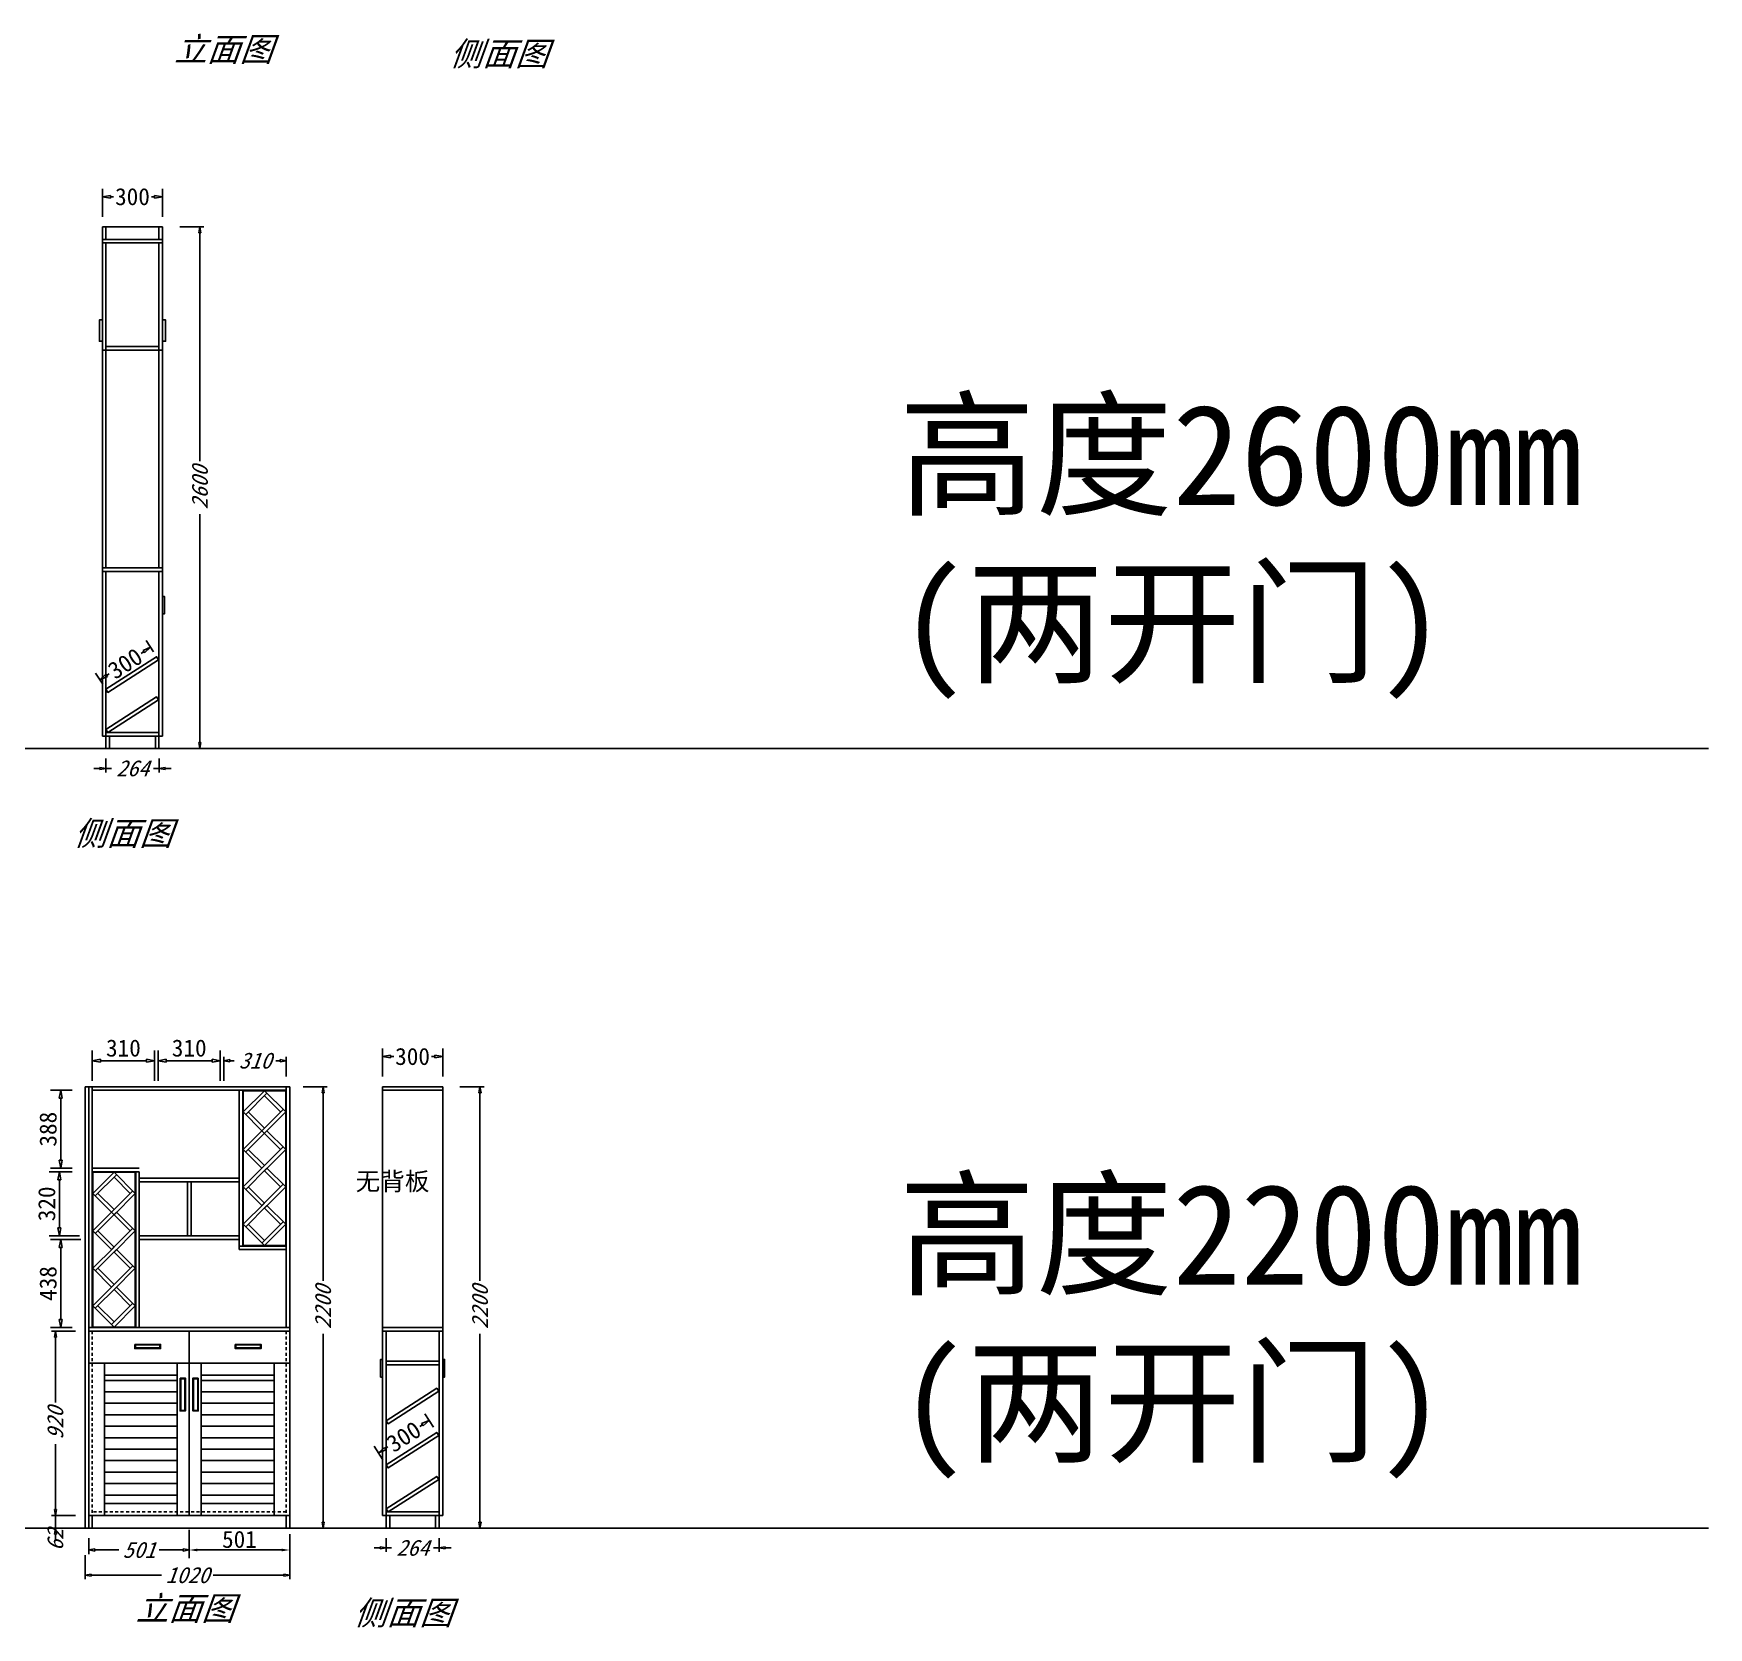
# Model space of a CAD drawing. Header units: millimetres. Extents: x 366509 to 398313, y -1245498 to -1202747.
# Drawn here: x 389962 to 398313, y -1233268 to -1225322 of the extents above; entities that cross this region are included whole.
import ezdxf

# ---------------------------------------------------------------- set-up
doc = ezdxf.new("R2010")
doc.units = ezdxf.units.MM
doc.header["$LTSCALE"] = 20
doc.linetypes.add('JIS_02_0.7', pattern=[1.35, 0.75, -0.6])
doc.layers.get('Defpoints').update_dxf_attribs({"color": 250})
doc.styles.get("Standard").update_dxf_attribs({"font": 'SimSun.ttf', "height": 85})
doc.styles.add('text', font='SimSun.ttf', dxfattribs={"height": 85})
doc.styles.add('汉字', font='SimSun.ttf', dxfattribs={"oblique": 20, "height": 80})
doc.dimstyles.new('200', dxfattribs={"dimtxt": 90, "dimasz": 40, "dimexe": 50, "dimexo": 100, "dimgap": 20, "dimtad": 1, "dimdec": 0, "dimtxsty": 'Standard', "dimblk": 'CLOSEDBLANK', "dimcen": 100, "dimdle": 50, "dimclrd": 256, "dimclre": 256, "dimclrt": 256, "dimadec": 0, "dimazin": 0, "dimtfac": 1, "dimtdec": 0, "dimtmove": 2, "dimatfit": 3, "dimldrblk": 'CLOSEDBLANK', "dimfxl": 100, "dimfxlon": 1, "dimlwd": 25, "dimlwe": 25, "dimarcsym": 0})
doc.dimstyles.new('ISO-25', dxfattribs={"dimtxt": 2.5, "dimasz": 2.5, "dimexe": 1.25, "dimexo": 0.625, "dimtad": 1, "dimtxsty": 'Standard', "dimcen": 2.5, "dimadec": 0, "dimazin": 0, "dimtfac": 1, "dimtmove": 0, "dimatfit": 3, "dimfxl": 1, "dimarcsym": 0})
doc.dimstyles.get("Standard").update_dxf_attribs({"dimtxt": 0.18, "dimasz": 0.18, "dimexe": 0.18, "dimexo": 0.0625, "dimgap": 0.09, "dimtad": 0, "dimtih": 1, "dimtoh": 1, "dimdec": 4, "dimzin": 0, "dimdsep": 46, "dimtxsty": 'Standard', "dimcen": 0.09, "dimadec": 0, "dimazin": 0, "dimtfac": 1, "dimtdec": 4, "dimtofl": 0, "dimtmove": 0, "dimatfit": 3, "dimfxl": 1, "dimtolj": 1, "dimtzin": 0, "dimarcsym": 0})
doc.dimstyles.new('周文晶', dxfattribs={"dimtxt": 70, "dimasz": 40, "dimexe": 40, "dimexo": 30, "dimgap": 10, "dimtad": 0, "dimdec": 0, "dimtxsty": 'Standard', "dimblk": 'CLOSEDBLANK', "dimcen": 200, "dimclrd": 256, "dimclre": 256, "dimadec": 0, "dimazin": 0, "dimtfac": 1, "dimtdec": 0, "dimtmove": 0, "dimatfit": 3, "dimldrblk": 'CLOSEDBLANK', "dimfxl": 100, "dimfxlon": 1, "dimarcsym": 0})

# ---------------------------------------------------------------- blocks, each defined once
blk = doc.blocks.new('_ClosedBlank')
at = {"color": 0, "linetype": 'ByBlock', "lineweight": -2}
for p, q in [((-1, 0.17), (0, 0)), ((-1, 0.17), (-1, -0.17)), ((0, 0), (-1, -0.17))]:
    blk.add_line(p, q, dxfattribs=at)
blk = doc.blocks.new('*D1194')
at = {"lineweight": 25, "transparency": 16777216}
for p, q in [((390323.4, -1228936.6), (390323.4, -1229005.6)), ((390587.8, -1228936.6), (390587.8, -1229005.6)), ((390293.4, -1228985.6), (390263.4, -1228985.6)), ((390323.4, -1228985.6), (390351, -1228985.6)), ((390587.8, -1228985.6), (390560.2, -1228985.6)), ((390617.8, -1228985.6), (390647.8, -1228985.6))]:
    blk.add_line(p, q, dxfattribs=at)
at = {"layer": 'Defpoints', "color": 0, "transparency": 16777216}
for p in [(390323.4, -1228886.6), (390587.8, -1228886.6), (390587.8, -1228985.6)]:
    blk.add_point(p, dxfattribs=at)
at = {"lineweight": 25, "transparency": 16777216, "xscale": 30, "yscale": 30, "zscale": 30}
blk.add_blockref('_ClosedBlank', (390323.4, -1228985.6), dxfattribs=at)
at = {"lineweight": 25, "transparency": 16777216, "xscale": 30, "yscale": 30, "zscale": 30, "rotation": 180}
blk.add_blockref('_ClosedBlank', (390587.8, -1228985.6), dxfattribs=at)
at = {"lineweight": -3, "transparency": 16777216, "insert": (390455.6, -1228985.6), "char_height": 80, "attachment_point": 5, "style": '汉字'}
blk.add_mtext('264', dxfattribs=at)
blk = doc.blocks.new('*D1195')
at = {"lineweight": 25, "transparency": 16777216}
for p, q in [((390691.7, -1226286.6), (390811.7, -1226286.6)), ((390791.7, -1226316.6), (390791.7, -1227454.4)), ((390791.7, -1228856.6), (390791.7, -1227718.7)), ((390691.7, -1228886.6), (390811.7, -1228886.6))]:
    blk.add_line(p, q, dxfattribs=at)
at = {"layer": 'Defpoints', "color": 0, "transparency": 16777216}
for p in [(390605.8, -1226286.6), (390605.8, -1228886.6), (390791.7, -1228886.6)]:
    blk.add_point(p, dxfattribs=at)
at = {"lineweight": 25, "transparency": 16777216, "xscale": 30, "yscale": 30, "zscale": 30}
for p, rotation in [((390791.7, -1226286.6), 90), ((390791.7, -1228886.6), 270)]:
    blk.add_blockref('_ClosedBlank', p, dxfattribs=dict(at, rotation=rotation))
at = {"lineweight": -3, "transparency": 16777216, "insert": (390791.7, -1227586.6), "char_height": 80, "attachment_point": 5, "rotation": 90, "style": '汉字'}
blk.add_mtext('2600', dxfattribs=at)
blk = doc.blocks.new('*D1167')
at = {"lineweight": -2, "transparency": 16777216}
for p, q in [((390305.4, -1226236.2), (390305.4, -1226096.2)), ((390345.4, -1226136.2), (390361.5, -1226136.2)), ((390565.8, -1226136.2), (390549.7, -1226136.2)), ((390605.8, -1226236.2), (390605.8, -1226096.2))]:
    blk.add_line(p, q, dxfattribs=at)
at = {"layer": 'Defpoints', "color": 0, "transparency": 16777216}
for p in [(390605.8, -1226136.2), (390305.4, -1226286.6), (390605.8, -1226286.6)]:
    blk.add_point(p, dxfattribs=at)
at = {"lineweight": -2, "transparency": 16777216, "xscale": 40, "yscale": 40, "zscale": 40, "rotation": 180}
blk.add_blockref('_ClosedBlank', (390305.4, -1226136.2), dxfattribs=at)
at = {"lineweight": -2, "transparency": 16777216, "xscale": 40, "yscale": 40, "zscale": 40}
blk.add_blockref('_ClosedBlank', (390605.8, -1226136.2), dxfattribs=at)
at = {"color": 0, "transparency": 16777216, "insert": (390455.6, -1226136.2), "char_height": 85, "attachment_point": 5}
blk.add_mtext('300', dxfattribs=at)
blk = doc.blocks.new('*D1169')
at = {"lineweight": -2, "transparency": 16777216}
for p, q in [((390559.8, -1228404.3), (390524, -1228348.4)), ((390511.9, -1228403.6), (390498.4, -1228412.2)), ((390307.2, -1228566.1), (390271.4, -1228510.2)), ((390326.6, -1228522.3), (390340.1, -1228513.7))]:
    blk.add_line(p, q, dxfattribs=at)
at = {"layer": 'Defpoints', "color": 0, "transparency": 16777216}
for p in [(390545.5, -1228382), (390576, -1228429.5), (390323.4, -1228591.4)]:
    blk.add_point(p, dxfattribs=at)
at = {"lineweight": -2, "transparency": 16777216, "xscale": 40, "yscale": 40, "zscale": 40}
for p, rotation in [((390545.5, -1228382), 32.65196531528703), ((390293, -1228543.9), 212.651965315287)]:
    blk.add_blockref('_ClosedBlank', p, dxfattribs=dict(at, rotation=rotation))
at = {"color": 0, "transparency": 16777216, "insert": (390419.3, -1228463), "char_height": 85, "attachment_point": 5, "rotation": 32.65197}
blk.add_mtext('300', dxfattribs=at)
blk = doc.blocks.new('*D1381')
at = {"lineweight": 25, "transparency": 16777216}
for p, q in [((391719.8, -1232822.3), (391719.8, -1232891.3)), ((391984.2, -1232822.3), (391984.2, -1232891.3)), ((391689.8, -1232871.3), (391659.8, -1232871.3)), ((391719.8, -1232871.3), (391747.4, -1232871.3)), ((391984.2, -1232871.3), (391956.6, -1232871.3)), ((392014.2, -1232871.3), (392044.2, -1232871.3))]:
    blk.add_line(p, q, dxfattribs=at)
at = {"layer": 'Defpoints', "color": 0, "transparency": 16777216}
for p in [(391719.8, -1232772.3), (391984.2, -1232772.3), (391984.2, -1232871.3)]:
    blk.add_point(p, dxfattribs=at)
at = {"lineweight": 25, "transparency": 16777216, "xscale": 30, "yscale": 30, "zscale": 30}
blk.add_blockref('_ClosedBlank', (391719.8, -1232871.3), dxfattribs=at)
at = {"lineweight": 25, "transparency": 16777216, "xscale": 30, "yscale": 30, "zscale": 30, "rotation": 180}
blk.add_blockref('_ClosedBlank', (391984.2, -1232871.3), dxfattribs=at)
at = {"lineweight": -3, "transparency": 16777216, "insert": (391852, -1232871.3), "char_height": 80, "attachment_point": 5, "style": '汉字'}
blk.add_mtext('264', dxfattribs=at)
blk = doc.blocks.new('*D1382')
at = {"lineweight": 25, "transparency": 16777216}
for p, q in [((392088.1, -1230572.3), (392208.1, -1230572.3)), ((392188.1, -1230602.3), (392188.1, -1231540.1)), ((392188.1, -1232742.3), (392188.1, -1231804.4)), ((392088.1, -1232772.3), (392208.1, -1232772.3))]:
    blk.add_line(p, q, dxfattribs=at)
at = {"layer": 'Defpoints', "color": 0, "transparency": 16777216}
for p in [(392002.2, -1230572.3), (392002.2, -1232772.3), (392188.1, -1232772.3)]:
    blk.add_point(p, dxfattribs=at)
at = {"lineweight": 25, "transparency": 16777216, "xscale": 30, "yscale": 30, "zscale": 30}
for p, rotation in [((392188.1, -1230572.3), 90), ((392188.1, -1232772.3), 270)]:
    blk.add_blockref('_ClosedBlank', p, dxfattribs=dict(at, rotation=rotation))
at = {"lineweight": -3, "transparency": 16777216, "insert": (392188.1, -1231672.3), "char_height": 80, "attachment_point": 5, "rotation": 90, "style": '汉字'}
blk.add_mtext('2200', dxfattribs=at)
blk = doc.blocks.new('*D1365')
at = {"lineweight": -2, "transparency": 16777216}
for p, q in [((391956.2, -1232270), (391912.9, -1232202.5)), ((391900.8, -1232257.7), (391887.4, -1232266.3)), ((391703.6, -1232431.9), (391660.3, -1232364.3)), ((391715.6, -1232376.4), (391729, -1232367.8))]:
    blk.add_line(p, q, dxfattribs=at)
at = {"layer": 'Defpoints', "color": 0, "transparency": 16777216}
for p in [(391934.5, -1232236.1), (391972.4, -1232295.3), (391719.8, -1232457.1)]:
    blk.add_point(p, dxfattribs=at)
at = {"lineweight": -2, "transparency": 16777216, "xscale": 40, "yscale": 40, "zscale": 40}
for p, rotation in [((391934.5, -1232236.1), 32.65196531533646), ((391681.9, -1232398), 212.6519653153365)]:
    blk.add_blockref('_ClosedBlank', p, dxfattribs=dict(at, rotation=rotation))
at = {"color": 0, "transparency": 16777216, "insert": (391808.2, -1232317.1), "char_height": 85, "attachment_point": 5, "rotation": 32.65197}
blk.add_mtext('300', dxfattribs=at)
blk = doc.blocks.new('*D1366')
at = {"lineweight": -2, "transparency": 16777216}
for p, q in [((391701.8, -1230522.1), (391701.8, -1230382.1)), ((392002.2, -1230522.1), (392002.2, -1230382.1)), ((391741.8, -1230422.1), (391757.9, -1230422.1)), ((391962.2, -1230422.1), (391946.1, -1230422.1))]:
    blk.add_line(p, q, dxfattribs=at)
at = {"layer": 'Defpoints', "color": 0, "transparency": 16777216}
for p in [(392002.2, -1230422.1), (391701.8, -1230572.5), (392002.2, -1230572.5)]:
    blk.add_point(p, dxfattribs=at)
at = {"lineweight": -2, "transparency": 16777216, "xscale": 40, "yscale": 40, "zscale": 40, "rotation": 180}
blk.add_blockref('_ClosedBlank', (391701.8, -1230422.1), dxfattribs=at)
at = {"lineweight": -2, "transparency": 16777216, "xscale": 40, "yscale": 40, "zscale": 40}
blk.add_blockref('_ClosedBlank', (392002.2, -1230422.1), dxfattribs=at)
at = {"color": 0, "transparency": 16777216, "insert": (391852, -1230422.1), "char_height": 85, "attachment_point": 5}
blk.add_mtext('300', dxfattribs=at)
blk = doc.blocks.new('*D1368')
at = {"lineweight": 25, "transparency": 16777216}
for p, q in [((390071.1, -1232680.3), (390071.1, -1232650.3)), ((390171.1, -1232710.3), (390051.1, -1232710.3)), ((390071.1, -1232772.3), (390071.1, -1232710.3)), ((390171.1, -1232772.3), (390051.1, -1232772.3)), ((390071.1, -1232802.3), (390071.1, -1232832.3))]:
    blk.add_line(p, q, dxfattribs=at)
at = {"layer": 'Defpoints', "color": 0, "transparency": 16777216}
for p in [(390071.1, -1232710.3), (390255.4, -1232710.3), (390237.4, -1232772.3)]:
    blk.add_point(p, dxfattribs=at)
at = {"lineweight": 25, "transparency": 16777216, "xscale": 30, "yscale": 30, "zscale": 30}
for p, rotation in [((390071.1, -1232710.3), 270), ((390071.1, -1232772.3), 90)]:
    blk.add_blockref('_ClosedBlank', p, dxfattribs=dict(at, rotation=rotation))
at = {"lineweight": -3, "transparency": 16777216, "insert": (390071.1, -1232832.3), "char_height": 80, "attachment_point": 5, "rotation": 90, "style": '汉字'}
blk.add_mtext('62', dxfattribs=at)
blk = doc.blocks.new('*D1369')
at = {"lineweight": 25, "transparency": 16777216}
for p, q in [((390171.1, -1231790.3), (390051.1, -1231790.3)), ((390071.1, -1231820.3), (390071.1, -1232146.1)), ((390071.1, -1232680.3), (390071.1, -1232354.4)), ((390171.1, -1232710.3), (390051.1, -1232710.3))]:
    blk.add_line(p, q, dxfattribs=at)
at = {"layer": 'Defpoints', "color": 0, "transparency": 16777216}
for p in [(390071.1, -1231790.3), (390255.4, -1231790.3), (390255.4, -1232710.3)]:
    blk.add_point(p, dxfattribs=at)
at = {"lineweight": 25, "transparency": 16777216, "xscale": 30, "yscale": 30, "zscale": 30}
for p, rotation in [((390071.1, -1231790.3), 90), ((390071.1, -1232710.3), 270)]:
    blk.add_blockref('_ClosedBlank', p, dxfattribs=dict(at, rotation=rotation))
at = {"lineweight": -3, "transparency": 16777216, "insert": (390071.1, -1232250.3), "char_height": 80, "attachment_point": 5, "rotation": 90, "style": '汉字'}
blk.add_mtext('920', dxfattribs=at)
blk = doc.blocks.new('*D1370')
at = {"lineweight": 25, "transparency": 16777216}
for p, q in [((390911.4, -1230542.7), (390911.4, -1230422.7)), ((390941.4, -1230442.7), (390963.2, -1230442.7)), ((391191.4, -1230442.7), (391169.7, -1230442.7)), ((391221.4, -1230521.4), (391221.4, -1230422.7))]:
    blk.add_line(p, q, dxfattribs=at)
at = {"layer": 'Defpoints', "color": 0, "transparency": 16777216}
for p in [(391221.4, -1230442.7), (391221.4, -1230571.4), (390911.4, -1230972.3)]:
    blk.add_point(p, dxfattribs=at)
at = {"lineweight": 25, "transparency": 16777216, "xscale": 30, "yscale": 30, "zscale": 30, "rotation": 180}
blk.add_blockref('_ClosedBlank', (390911.4, -1230442.7), dxfattribs=at)
at = {"lineweight": 25, "transparency": 16777216, "xscale": 30, "yscale": 30, "zscale": 30}
blk.add_blockref('_ClosedBlank', (391221.4, -1230442.7), dxfattribs=at)
at = {"lineweight": -3, "transparency": 16777216, "insert": (391066.4, -1230442.7), "char_height": 80, "attachment_point": 5, "style": '汉字'}
blk.add_mtext('310', dxfattribs=at)
blk = doc.blocks.new('*D1371')
at = {"lineweight": 25, "transparency": 16777216}
for p, q in [((390219.4, -1232907.4), (390219.4, -1233027.4)), ((391239.4, -1232907.4), (391239.4, -1233027.4)), ((390249.4, -1233007.4), (390600.8, -1233007.4)), ((391209.4, -1233007.4), (390858, -1233007.4))]:
    blk.add_line(p, q, dxfattribs=at)
at = {"layer": 'Defpoints', "color": 0, "transparency": 16777216}
for p in [(390219.4, -1232772.3), (391239.4, -1232772.3), (391239.4, -1233007.4)]:
    blk.add_point(p, dxfattribs=at)
at = {"lineweight": 25, "transparency": 16777216, "xscale": 30, "yscale": 30, "zscale": 30, "rotation": 180}
blk.add_blockref('_ClosedBlank', (390219.4, -1233007.4), dxfattribs=at)
at = {"lineweight": 25, "transparency": 16777216, "xscale": 30, "yscale": 30, "zscale": 30}
blk.add_blockref('_ClosedBlank', (391239.4, -1233007.4), dxfattribs=at)
at = {"lineweight": -3, "transparency": 16777216, "insert": (390729.4, -1233007.4), "char_height": 80, "attachment_point": 5, "style": '汉字'}
blk.add_mtext('1020', dxfattribs=at)
blk = doc.blocks.new('*D1372')
at = {"lineweight": 25, "transparency": 16777216}
for p, q in [((391305.8, -1230572.3), (391425.8, -1230572.3)), ((391405.8, -1230602.3), (391405.8, -1231540.1)), ((391405.8, -1232742.3), (391405.8, -1231804.4)), ((391305.8, -1232772.3), (391425.8, -1232772.3))]:
    blk.add_line(p, q, dxfattribs=at)
at = {"layer": 'Defpoints', "color": 0, "transparency": 16777216}
for p in [(391239.4, -1230572.3), (391221.4, -1232772.3), (391405.8, -1232772.3)]:
    blk.add_point(p, dxfattribs=at)
at = {"lineweight": 25, "transparency": 16777216, "xscale": 30, "yscale": 30, "zscale": 30}
for p, rotation in [((391405.8, -1230572.3), 90), ((391405.8, -1232772.3), 270)]:
    blk.add_blockref('_ClosedBlank', p, dxfattribs=dict(at, rotation=rotation))
at = {"lineweight": -3, "transparency": 16777216, "insert": (391405.8, -1231672.3), "char_height": 80, "attachment_point": 5, "rotation": 90, "style": '汉字'}
blk.add_mtext('2200', dxfattribs=at)
blk = doc.blocks.new('*D1373')
at = {"lineweight": 25, "transparency": 16777216}
for p, q in [((390237.4, -1232822.3), (390237.4, -1232901.8)), ((390738.4, -1232781.8), (390738.4, -1232901.8)), ((390267.4, -1232881.8), (390387.5, -1232881.8)), ((390708.4, -1232881.8), (390588.3, -1232881.8))]:
    blk.add_line(p, q, dxfattribs=at)
at = {"layer": 'Defpoints', "color": 0, "transparency": 16777216}
for p in [(390738.4, -1232710.3), (390237.4, -1232772.3), (390237.4, -1232881.8)]:
    blk.add_point(p, dxfattribs=at)
at = {"lineweight": 25, "transparency": 16777216, "xscale": 30, "yscale": 30, "zscale": 30, "rotation": 180}
blk.add_blockref('_ClosedBlank', (390237.4, -1232881.8), dxfattribs=at)
at = {"lineweight": 25, "transparency": 16777216, "xscale": 30, "yscale": 30, "zscale": 30}
blk.add_blockref('_ClosedBlank', (390738.4, -1232881.8), dxfattribs=at)
at = {"lineweight": -3, "transparency": 16777216, "insert": (390487.9, -1232881.8), "char_height": 80, "attachment_point": 5, "style": '汉字'}
blk.add_mtext('501', dxfattribs=at)
blk = doc.blocks.new('*D1374')
at = {"lineweight": 25, "transparency": 16777216}
for p, q in [((390583.4, -1230542.7), (390583.4, -1230392.7)), ((390893.4, -1230542.7), (390893.4, -1230392.7)), ((390853.4, -1230442.7), (390623.4, -1230442.7))]:
    blk.add_line(p, q, dxfattribs=at)
at = {"layer": 'Defpoints', "color": 0, "transparency": 16777216}
for p in [(390583.4, -1230442.7), (390893.4, -1230972.3), (390583.4, -1230990.3)]:
    blk.add_point(p, dxfattribs=at)
at = {"lineweight": 25, "transparency": 16777216, "xscale": 40, "yscale": 40, "zscale": 40, "rotation": 180}
blk.add_blockref('_ClosedBlank', (390583.4, -1230442.7), dxfattribs=at)
at = {"lineweight": 25, "transparency": 16777216, "xscale": 40, "yscale": 40, "zscale": 40}
blk.add_blockref('_ClosedBlank', (390893.4, -1230442.7), dxfattribs=at)
at = {"lineweight": -3, "transparency": 16777216, "insert": (390738.4, -1230380.2), "char_height": 85, "attachment_point": 5}
blk.add_mtext('310', dxfattribs=at)
blk = doc.blocks.new('*D1375')
at = {"lineweight": 25, "transparency": 16777216}
for p, q in [((390255.4, -1230542.7), (390255.4, -1230392.7)), ((390565.4, -1230542.7), (390565.4, -1230392.7)), ((390525.4, -1230442.7), (390295.4, -1230442.7))]:
    blk.add_line(p, q, dxfattribs=at)
at = {"layer": 'Defpoints', "color": 0, "transparency": 16777216}
for p in [(390255.4, -1230442.7), (390565.4, -1230972.3), (390255.4, -1231652.2)]:
    blk.add_point(p, dxfattribs=at)
at = {"lineweight": 25, "transparency": 16777216, "xscale": 40, "yscale": 40, "zscale": 40, "rotation": 180}
blk.add_blockref('_ClosedBlank', (390255.4, -1230442.7), dxfattribs=at)
at = {"lineweight": 25, "transparency": 16777216, "xscale": 40, "yscale": 40, "zscale": 40}
blk.add_blockref('_ClosedBlank', (390565.4, -1230442.7), dxfattribs=at)
at = {"lineweight": -3, "transparency": 16777216, "insert": (390410.4, -1230380.2), "char_height": 85, "attachment_point": 5}
blk.add_mtext('310', dxfattribs=at)
blk = doc.blocks.new('*D1376')
at = {"color": 0, "lineweight": -2, "transparency": 16777216}
for p, q in [((390738.4, -1232781.8), (390738.4, -1232921.8)), ((391239.4, -1232802.3), (391239.4, -1232921.8)), ((390778.4, -1232881.8), (391199.4, -1232881.8))]:
    blk.add_line(p, q, dxfattribs=at)
at = {"color": 0, "transparency": 16777216}
for points in [[(390778.4, -1232875.2), (390778.4, -1232888.5), (390738.4, -1232881.8)], [(391199.4, -1232875.2), (391199.4, -1232888.5), (391239.4, -1232881.8)]]:
    blk.add_solid(points, dxfattribs=at)
at = {"layer": 'Defpoints', "color": 0, "transparency": 16777216}
for p in [(390738.4, -1232710.3), (391239.4, -1232772.3), (391239.4, -1232881.8)]:
    blk.add_point(p, dxfattribs=at)
at = {"color": 0, "lineweight": -3, "transparency": 16777216, "insert": (390988.9, -1232829.3), "char_height": 85, "attachment_point": 5}
blk.add_mtext('501', dxfattribs=at)
blk = doc.blocks.new('*D1511')
at = {"lineweight": 25, "transparency": 16777216}
for p, q in [((390197.6, -1231334.5), (390047.6, -1231334.5)), ((390097.6, -1231732.3), (390097.6, -1231374.5)), ((390155.4, -1231772.3), (390047.6, -1231772.3))]:
    blk.add_line(p, q, dxfattribs=at)
at = {"layer": 'Defpoints', "color": 0, "transparency": 16777216}
for p in [(390097.6, -1231334.5), (390489.6, -1231334.5), (390255.4, -1231772.3)]:
    blk.add_point(p, dxfattribs=at)
at = {"lineweight": 25, "transparency": 16777216, "xscale": 40, "yscale": 40, "zscale": 40}
for p, rotation in [((390097.6, -1231334.5), 90), ((390097.6, -1231772.3), 270)]:
    blk.add_blockref('_ClosedBlank', p, dxfattribs=dict(at, rotation=rotation))
at = {"lineweight": -3, "transparency": 16777216, "insert": (390035.1, -1231553.4), "char_height": 85, "attachment_point": 5, "rotation": 90}
blk.add_mtext('438', dxfattribs=at)
blk = doc.blocks.new('*D1512')
at = {"lineweight": 25, "transparency": 16777216}
for p, q in [((390155.4, -1230996.1), (390041, -1230996.1)), ((390091, -1231276.5), (390091, -1231036.1)), ((390191, -1231316.5), (390041, -1231316.5))]:
    blk.add_line(p, q, dxfattribs=at)
at = {"layer": 'Defpoints', "color": 0, "transparency": 16777216}
for p in [(390091, -1230996.1), (390255.4, -1230996.1), (390489.6, -1231316.5)]:
    blk.add_point(p, dxfattribs=at)
at = {"lineweight": 25, "transparency": 16777216, "xscale": 40, "yscale": 40, "zscale": 40}
for p, rotation in [((390091, -1230996.1), 90), ((390091, -1231316.5), 270)]:
    blk.add_blockref('_ClosedBlank', p, dxfattribs=dict(at, rotation=rotation))
at = {"lineweight": -3, "transparency": 16777216, "insert": (390028.5, -1231156.3), "char_height": 85, "attachment_point": 5, "rotation": 90}
blk.add_mtext('320', dxfattribs=at)
blk = doc.blocks.new('*D1513')
at = {"lineweight": 25, "transparency": 16777216}
for p, q in [((390155.4, -1230590.3), (390047.6, -1230590.3)), ((390097.6, -1230938.1), (390097.6, -1230630.3)), ((390155.4, -1230978.1), (390047.6, -1230978.1))]:
    blk.add_line(p, q, dxfattribs=at)
at = {"layer": 'Defpoints', "color": 0, "transparency": 16777216}
for p in [(390097.6, -1230590.3), (390255.4, -1230590.3), (390255.4, -1230978.1)]:
    blk.add_point(p, dxfattribs=at)
at = {"lineweight": 25, "transparency": 16777216, "xscale": 40, "yscale": 40, "zscale": 40}
for p, rotation in [((390097.6, -1230590.3), 90), ((390097.6, -1230978.1), 270)]:
    blk.add_blockref('_ClosedBlank', p, dxfattribs=dict(at, rotation=rotation))
at = {"lineweight": -3, "transparency": 16777216, "insert": (390035.1, -1230784.2), "char_height": 85, "attachment_point": 5, "rotation": 90}
blk.add_mtext('388', dxfattribs=at)
blk = doc.blocks.new('sdfgergewr')
at = {"color": 0, "lineweight": 18}
for p, q in [((113815.5, -2239.8), (113921.5, -2133.7)), ((113828.2, -2252.5), (113934.3, -2146.5)), ((113921.5, -2133.7), (114027.6, -2239.8)), ((113921.5, -2159.2), (114002.1, -2239.8)), ((113908.8, -2333.1), (113815.5, -2239.8)), ((113921.5, -2320.4), (113840.9, -2239.8)), ((114014.9, -2227.1), (113908.8, -2333.1)), ((114027.6, -2239.8), (113921.5, -2345.9)), ((113815.5, -2426.5), (113921.5, -2320.4)), ((113828.2, -2439.2), (113934.3, -2333.1)), ((113908.8, -2333.1), (114002.1, -2426.5)), ((113934.3, -2333.1), (114027.6, -2426.5)), ((114014.9, -2413.7), (113908.8, -2519.8)), ((113908.8, -2519.8), (113815.5, -2426.5)), ((113921.5, -2507.1), (113840.9, -2426.5)), ((114027.6, -2426.5), (113921.5, -2532.5)), ((113815.5, -2613.1), (113921.5, -2507.1)), ((113828.2, -2625.9), (113934.3, -2519.8)), ((113921.5, -2532.5), (114002.1, -2613.1)), ((113934.3, -2519.8), (114027.6, -2613.1)), ((113908.8, -2706.5), (113815.5, -2613.1)), ((113921.5, -2693.8), (113840.9, -2613.1)), ((114014.9, -2600.4), (113908.8, -2706.5)), ((114027.6, -2613.1), (113921.5, -2719.2)), ((113815.5, -2799.8), (113921.5, -2693.8)), ((113828.2, -2812.6), (113934.3, -2706.5)), ((113921.5, -2719.2), (114002.1, -2799.8)), ((113934.3, -2706.5), (114027.6, -2799.8)), ((113921.5, -2905.9), (113815.5, -2799.8)), ((113921.5, -2880.4), (113840.9, -2799.8)), ((114014.9, -2787.1), (113908.8, -2893.2)), ((114027.6, -2799.8), (113921.5, -2905.9))]:
    blk.add_line(p, q, dxfattribs=at)
blk = doc.blocks.new('3433333')
for p, q in [((383237, -1230151.6), (383237, -1230923.8)), ((383237, -1230151.6), (383449.2, -1230151.6)), ((383449.2, -1230151.6), (383449.2, -1230923.8)), ((383237, -1230923.8), (383449.2, -1230923.8))]:
    blk.add_line(p, q)
for points in [[(383451.2, -1230925.8), (383235, -1230925.8), (383235, -1230149.6), (383451.2, -1230149.6)], [(383449.2, -1230923.8), (383237, -1230923.8), (383237, -1230151.6), (383449.2, -1230151.6)]]:
    blk.add_lwpolyline(points, close=True)
at = {"lineweight": -3}
blk.add_blockref('sdfgergewr', (269421.6, -1228017.9), dxfattribs=at)

msp = doc.modelspace()

# ---------------------------------------------------------------- hatches: boundary and pattern name
at = {"lineweight": -3}
h = msp.add_hatch(dxfattribs=at)
h.set_pattern_fill('LINE', color=250, scale=18, style=0)
h.set_pattern_definition([(0, (269318.7, -1224721.09), (0, 57.15), [])])
h.paths.add_polyline_path([(391161.422, -1232010.294), (390798.422, -1232010.294), (390798.422, -1232650.294), (391161.422, -1232650.294)])
h.paths.add_polyline_path([(390315.422, -1232010.294), (390315.422, -1232650.294), (390678.422, -1232650.294), (390678.422, -1232010.294)])

# ---------------------------------------------------------------- linework, layer by layer
for p, q in [((390305.402, -1226286.551), (390605.789, -1226286.551)), ((390305.402, -1226286.551), (390305.402, -1228824.551)), ((390323.402, -1226286.551), (390323.402, -1226348.551)), ((390323.402, -1226286.551), (390323.402, -1226348.551)), ((390587.789, -1226348.551), (390587.789, -1226286.551)), ((390587.789, -1226348.551), (390587.789, -1226286.551)), ((390605.789, -1228824.551), (390605.789, -1226286.551)), ((390305.402, -1226348.551), (390605.789, -1226348.551)), ((390305.402, -1226366.551), (390605.789, -1226366.551)), ((390323.402, -1226366.551), (390323.402, -1226900.551)), ((390587.789, -1226900.551), (390587.789, -1226366.551)), ((390323.402, -1226882.551), (390587.789, -1226882.551)), ((390305.402, -1226900.551), (390605.789, -1226900.551)), ((390305.402, -1227986.551), (390605.789, -1227986.551)), ((390305.402, -1228004.551), (390605.789, -1228004.551)), ((390323.402, -1228004.551), (390323.402, -1228886.551)), ((390587.789, -1228886.551), (390587.789, -1228004.551)), ((390323.402, -1228806.551), (390587.789, -1228806.551)), ((390305.402, -1228824.551), (390605.789, -1228824.551)), ((390323.402, -1228886.551), (390587.789, -1228886.551)), ((390341.402, -1228824.551), (390341.402, -1228886.551)), ((390569.789, -1228886.551), (390569.789, -1228824.551)), ((390219.422, -1230572.294), (390219.422, -1232772.294)), ((390219.422, -1230572.294), (391239.422, -1230572.294)), ((390237.422, -1230572.294), (390237.422, -1232772.294)), ((390255.422, -1230572.294), (390255.422, -1231772.294)), ((390255.422, -1230590.294), (391221.422, -1230590.294)), ((391221.422, -1230572.294), (391221.422, -1231772.294)), ((391239.422, -1230572.294), (391239.422, -1232772.294)), ((391701.808, -1230572.294), (392002.195, -1230572.294)), ((391701.808, -1230572.294), (391701.808, -1232710.294)), ((391701.808, -1230590.294), (392002.195, -1230590.294)), ((392002.195, -1232710.294), (392002.195, -1230572.294)), ((391239.422, -1231772.294), (390237.422, -1231772.294)), ((390237.422, -1231772.294), (391239.422, -1231772.294)), ((391239.422, -1231790.294), (390237.422, -1231790.294)), ((390738.422, -1231790.294), (390738.422, -1232710.294)), ((391701.808, -1231772.294), (392002.195, -1231772.294)), ((391701.808, -1231790.294), (392002.195, -1231790.294)), ((391719.808, -1231790.294), (391719.808, -1232772.294)), ((391984.195, -1232772.294), (391984.195, -1231790.294)), ((391239.422, -1231950.294), (390237.422, -1231950.294)), ((390315.422, -1232010.294), (390315.422, -1231950.294)), ((390678.422, -1232010.294), (390678.422, -1231950.294)), ((390798.422, -1232010.294), (390798.422, -1231950.294)), ((391161.422, -1232010.294), (391161.422, -1231950.294)), ((391719.808, -1231941.294), (391984.195, -1231941.294)), ((391719.808, -1231959.294), (391984.195, -1231959.294)), ((390315.422, -1232650.294), (390315.422, -1232710.294)), ((390678.422, -1232650.294), (390678.422, -1232710.294)), ((390798.422, -1232650.294), (390798.422, -1232710.294)), ((391161.422, -1232650.294), (391161.422, -1232710.294)), ((391239.422, -1232710.294), (390237.422, -1232710.294)), ((391221.422, -1232710.294), (391221.422, -1232772.294)), ((391701.808, -1232710.294), (392002.195, -1232710.294)), ((391719.808, -1232692.294), (391984.195, -1232692.294)), ((391737.808, -1232710.294), (391737.808, -1232772.294)), ((391966.195, -1232772.294), (391966.195, -1232710.294)), ((391239.422, -1232772.294), (390237.422, -1232772.294)), ((391719.808, -1232772.294), (391984.195, -1232772.294))]:
    msp.add_line(p, q, dxfattribs=at)
for p, q in [((390323.402, -1226900.551), (390323.402, -1227986.551)), ((390587.789, -1226900.551), (390587.789, -1227986.551)), ((366509.141, -1228886.551), (398312.891, -1228886.551)), ((390987.29, -1230590.294), (390987.29, -1231384.454)), ((391005.29, -1230590.294), (391005.29, -1231366.454)), ((390489.554, -1230978.133), (390255.422, -1230978.133)), ((390255.422, -1230996.133), (390489.554, -1230996.133)), ((390489.554, -1230996.133), (390489.554, -1231772.294)), ((390489.554, -1231028.133), (390987.29, -1231028.133)), ((390489.554, -1231046.133), (390987.29, -1231046.133)), ((390729.422, -1231046.133), (390729.422, -1231316.454)), ((390747.422, -1231046.133), (390747.422, -1231316.454)), ((390987.29, -1231316.454), (390489.554, -1231316.454)), ((390987.29, -1231384.454), (390987.29, -1231284.454)), ((390987.29, -1231334.454), (390489.554, -1231334.454)), ((391221.422, -1231366.454), (390987.29, -1231366.454)), ((391221.422, -1231384.454), (390987.29, -1231384.454)), ((390255.422, -1232710.294), (390255.422, -1232772.294)), ((366509.141, -1232772.294), (398312.891, -1232772.294)), ((390237.422, -1232772.294), (390219.422, -1232772.294))]:
    msp.add_line(p, q)
at = {"color": 250, "linetype": 'JIS_02_0.7', "lineweight": -3}
for p, q in [((390255.422, -1231790.294), (390255.422, -1232710.294)), ((391221.422, -1231790.294), (391221.422, -1232710.294)), ((391221.422, -1232692.294), (390255.422, -1232692.294))]:
    msp.add_line(p, q, dxfattribs=at)
for points in [[(390305.402, -1226750.508), (390290.664, -1226750.508), (390290.664, -1226856.328), (390305.402, -1226856.328)], [(390605.789, -1226750.508), (390620.526, -1226750.508), (390620.526, -1226856.328), (390605.789, -1226856.328)], [(390605.789, -1228128.097), (390615.118, -1228128.097), (390615.118, -1228215.675), (390605.789, -1228215.675)], [(390467, -1231856.883), (390595.383, -1231856.883), (390595.383, -1231877.688), (390467, -1231877.688)], [(390470, -1231859.883), (390592.383, -1231859.883), (390592.383, -1231874.688), (390470, -1231874.688)], [(390968, -1231856.883), (391096.383, -1231856.883), (391096.383, -1231877.688), (390968, -1231877.688)], [(390971, -1231859.883), (391093.383, -1231859.883), (391093.383, -1231874.688), (390971, -1231874.688)], [(391701.808, -1231931.925), (391692.478, -1231931.925), (391692.478, -1232019.503), (391701.808, -1232019.503)], [(392002.195, -1231931.925), (392011.524, -1231931.925), (392011.524, -1232019.503), (392002.195, -1232019.503)]]:
    msp.add_lwpolyline(points, close=True)
for points in [[(390323.402, -1228591.396), (390575.991, -1228429.536), (390585.702, -1228444.691), (390333.113, -1228606.551), (390323.402, -1228591.396)], [(390323.402, -1228791.396), (390575.991, -1228629.536), (390585.702, -1228644.691), (390333.113, -1228806.551), (390323.402, -1228791.396)], [(391719.808, -1232237.138), (391972.397, -1232075.278), (391982.108, -1232090.433), (391729.519, -1232252.294), (391719.808, -1232237.138)], [(391719.808, -1232457.138), (391972.397, -1232295.278), (391982.108, -1232310.433), (391729.519, -1232472.294), (391719.808, -1232457.138)], [(391719.808, -1232677.138), (391972.397, -1232515.278), (391982.108, -1232530.433), (391729.519, -1232692.294), (391719.808, -1232677.138)]]:
    msp.add_lwpolyline(points)
at = {"lineweight": -3}
for points in [[(390315.422, -1232010.294), (390678.422, -1232010.294), (390678.422, -1232650.294), (390315.422, -1232650.294)], [(390693.126, -1232025.114), (390719.694, -1232025.114), (390719.694, -1232188.626), (390693.126, -1232188.626)], [(390696.126, -1232028.114), (390716.694, -1232028.114), (390716.694, -1232185.626), (390696.126, -1232185.626)], [(390783.717, -1232025.114), (390757.15, -1232025.114), (390757.15, -1232188.626), (390783.717, -1232188.626)], [(390780.717, -1232028.114), (390760.15, -1232028.114), (390760.15, -1232185.626), (390780.717, -1232185.626)], [(391161.422, -1232010.294), (390798.422, -1232010.294), (390798.422, -1232650.294), (391161.422, -1232650.294)]]:
    msp.add_lwpolyline(points, close=True, dxfattribs=at)

# ---------------------------------------------------------------- block references
for p in [(7770.256, -440.666), (7020.388, -846.505)]:
    msp.add_blockref('3433333', p)

# ---------------------------------------------------------------- texts
at = {"color": 0, "char_height": 120, "width": 1293.93172, "attachment_point": 1, "style": '汉字'}
for s, insert in [('立面图', (390663.205, -1225340.907)), ('侧面图', (392036.346, -1225363.533)), ('侧面图', (390162.635, -1229249.275)), ('立面图', (390471.955, -1233112.392)), ('侧面图', (391559.042, -1233135.017))]:
    msp.add_mtext(s, dxfattribs=dict(at, insert=insert))
at = {"char_height": 500, "width": 8605.75963, "attachment_point": 1, "style": 'text'}
for s, insert in [('高度2600mm\\P(两开门)', (394276.702, -1227172.727)), ('高度2200mm\\P(两开门)', (394276.702, -1231058.469))]:
    msp.add_mtext(s, dxfattribs=dict(at, insert=insert))
at = {"lineweight": -3, "insert": (391567.874, -1230998.915), "char_height": 90, "width": 545.64139, "attachment_point": 1}
msp.add_mtext('无背板', dxfattribs=at)

# ---------------------------------------------------------------- dimensions: what is measured, and where the dimension line sits
for base, p1, p2, picture, middle in [((390605.789, -1226136.172), (390305.402, -1226286.551), (390605.789, -1226286.551), '*D1167', (390455.595, -1226136.172)), ((392002.195, -1230422.141), (391701.808, -1230572.52), (392002.195, -1230572.52), '*D1366', (391852.001, -1230422.141))]:
    dim = msp.add_linear_dim(base=base, p1=p1, p2=p2, dimstyle='周文晶')
    dim.commit()
    dim.dimension.update_dxf_attribs({"geometry": picture, "text_midpoint": middle})
at = {"lineweight": -3}
for base, p1, p2, angle, picture, middle in [((390791.686, -1228886.551), (390605.789, -1226286.551), (390605.789, -1228886.551), 90, '*D1195', (390791.686, -1227586.551)), ((391405.785, -1232772.294), (391239.422, -1230572.294), (391221.422, -1232772.294), 90, '*D1372', (391405.785, -1231672.294)), ((392188.093, -1232772.294), (392002.195, -1230572.294), (392002.195, -1232772.294), 90, '*D1382', (392188.093, -1231672.294)), ((390071.059, -1231790.294), (390255.422, -1232710.294), (390255.422, -1231790.294), 270, '*D1369', (390071.059, -1232250.294)), ((390237.422, -1232881.838), (390738.422, -1232710.294), (390237.422, -1232772.294), 180, '*D1373', (390487.922, -1232881.838))]:
    dim = msp.add_linear_dim(base=base, p1=p1, p2=p2, angle=angle, dimstyle='Standard', override={"dimtxt": 80, "dimasz": 30, "dimexe": 20, "dimexo": 50, "dimgap": 10, "dimtih": 0, "dimtoh": 0, "dimdec": 0, "dimzin": 8, "dimtxsty": '汉字', "dimblk": 'ClosedBlank', "dimcen": 2.5, "dimclrd": 256, "dimclre": 256, "dimclrt": 256, "dimtdec": 0, "dimtofl": 1, "dimtmove": 1, "dimldrblk": 'ClosedBlank', "dimfxl": 100, "dimfxlon": 1, "dimtolj": 0, "dimtzin": 8, "dimlwd": 25, "dimlwe": 25, "dimarcsym": 1}, dxfattribs=at)
    dim.commit()
    dim.dimension.update_dxf_attribs({"geometry": picture, "text_midpoint": middle})
for p1, p2, distance, picture, middle in [((390323.402, -1228591.396), (390575.991, -1228429.536), 56.422, '*D1169', (390419.255, -1228462.961)), ((391719.808, -1232457.138), (391972.397, -1232295.278), 70.247, '*D1365', (391808.201, -1232317.062))]:
    dim = msp.add_aligned_dim(p1=p1, p2=p2, distance=distance, dimstyle='周文晶')
    dim.commit()
    dim.dimension.update_dxf_attribs({"geometry": picture, "text_midpoint": middle})
for base, p1, p2, dimstyle, override, picture, middle in [((390587.789, -1228985.581), (390323.402, -1228886.551), (390587.789, -1228886.551), 'Standard', {"dimtxt": 80, "dimasz": 30, "dimexe": 20, "dimexo": 50, "dimgap": 10, "dimtih": 0, "dimtoh": 0, "dimdec": 0, "dimzin": 8, "dimtxsty": '汉字', "dimblk": 'ClosedBlank', "dimcen": 2.5, "dimclrd": 256, "dimclre": 256, "dimclrt": 256, "dimtdec": 0, "dimtofl": 1, "dimtmove": 1, "dimldrblk": 'ClosedBlank', "dimfxl": 100, "dimfxlon": 1, "dimtolj": 0, "dimtzin": 8, "dimlwd": 25, "dimlwe": 25, "dimarcsym": 1}, '*D1194', (390455.595, -1228985.581)), ((391221.422, -1230442.687), (390911.422, -1230972.294), (391221.422, -1230571.358), 'Standard', {"dimtxt": 80, "dimasz": 30, "dimexe": 20, "dimexo": 50, "dimgap": 10, "dimtih": 0, "dimtoh": 0, "dimdec": 0, "dimzin": 8, "dimtxsty": '汉字', "dimblk": 'ClosedBlank', "dimcen": 2.5, "dimclrd": 256, "dimclre": 256, "dimclrt": 256, "dimtdec": 0, "dimtofl": 1, "dimtmove": 1, "dimldrblk": 'ClosedBlank', "dimfxl": 100, "dimfxlon": 1, "dimtolj": 0, "dimtzin": 8, "dimlwd": 25, "dimlwe": 25, "dimarcsym": 1}, '*D1370', (391066.422, -1230442.687)), ((391239.422, -1232881.838), (390738.422, -1232710.294), (391239.422, -1232772.294), 'ISO-25', {"dimtxt": 70, "dimasz": 40, "dimexe": 40, "dimexo": 30, "dimgap": 10, "dimfxl": 100, "dimfxlon": 1}, '*D1376', (390988.922, -1232829.338)), ((391239.422, -1233007.396), (390219.422, -1232772.294), (391239.422, -1232772.294), 'Standard', {"dimtxt": 80, "dimasz": 30, "dimexe": 20, "dimexo": 50, "dimgap": 10, "dimtih": 0, "dimtoh": 0, "dimdec": 0, "dimzin": 8, "dimtxsty": '汉字', "dimblk": 'ClosedBlank', "dimcen": 2.5, "dimclrd": 256, "dimclre": 256, "dimclrt": 256, "dimtdec": 0, "dimtofl": 1, "dimtmove": 1, "dimldrblk": 'ClosedBlank', "dimfxl": 100, "dimfxlon": 1, "dimtolj": 0, "dimtzin": 8, "dimlwd": 25, "dimlwe": 25, "dimarcsym": 1}, '*D1371', (390729.422, -1233007.396)), ((391984.195, -1232871.323), (391719.808, -1232772.294), (391984.195, -1232772.294), 'Standard', {"dimtxt": 80, "dimasz": 30, "dimexe": 20, "dimexo": 50, "dimgap": 10, "dimtih": 0, "dimtoh": 0, "dimdec": 0, "dimzin": 8, "dimtxsty": '汉字', "dimblk": 'ClosedBlank', "dimcen": 2.5, "dimclrd": 256, "dimclre": 256, "dimclrt": 256, "dimtdec": 0, "dimtofl": 1, "dimtmove": 1, "dimldrblk": 'ClosedBlank', "dimfxl": 100, "dimfxlon": 1, "dimtolj": 0, "dimtzin": 8, "dimlwd": 25, "dimlwe": 25, "dimarcsym": 1}, '*D1381', (391852.001, -1232871.323))]:
    dim = msp.add_linear_dim(base=base, p1=p1, p2=p2, dimstyle=dimstyle, override=override, dxfattribs=at)
    dim.commit()
    dim.dimension.update_dxf_attribs({"geometry": picture, "text_midpoint": middle})
for base, p1, p2, picture, middle in [((390255.422, -1230442.687), (390565.422, -1230972.294), (390255.422, -1231652.223), '*D1375', (390410.422, -1230380.187)), ((390583.422, -1230442.687), (390893.422, -1230972.294), (390583.422, -1230990.294), '*D1374', (390738.422, -1230380.187))]:
    dim = msp.add_linear_dim(base=base, p1=p1, p2=p2, dimstyle='200', dxfattribs=at)
    dim.commit()
    dim.dimension.update_dxf_attribs({"geometry": picture, "text_midpoint": middle})
for base, p1, p2, picture, middle in [((390097.62, -1230590.294), (390255.422, -1230978.133), (390255.422, -1230590.294), '*D1513', (390035.12, -1230784.213)), ((390090.953, -1230996.133), (390489.554, -1231316.454), (390255.422, -1230996.133), '*D1512', (390028.453, -1231156.294)), ((390097.62, -1231334.454), (390255.422, -1231772.294), (390489.554, -1231334.454), '*D1511', (390035.12, -1231553.374))]:
    dim = msp.add_linear_dim(base=base, p1=p1, p2=p2, angle=90, dimstyle='200', dxfattribs=at)
    dim.commit()
    dim.dimension.update_dxf_attribs({"geometry": picture, "text_midpoint": middle})
dim = msp.add_linear_dim(base=(390071.059, -1232710.294), p1=(390237.422, -1232772.294), p2=(390255.422, -1232710.294), angle=270, dimstyle='Standard', override={"dimtxt": 80, "dimasz": 30, "dimexe": 20, "dimexo": 50, "dimgap": 10, "dimtih": 0, "dimtoh": 0, "dimdec": 0, "dimzin": 8, "dimtxsty": '汉字', "dimblk": 'ClosedBlank', "dimcen": 2.5, "dimclrd": 256, "dimclre": 256, "dimclrt": 256, "dimtdec": 0, "dimtofl": 1, "dimtmove": 1, "dimldrblk": 'ClosedBlank', "dimfxl": 100, "dimfxlon": 1, "dimtolj": 0, "dimtzin": 8, "dimlwd": 25, "dimlwe": 25, "dimarcsym": 1}, dxfattribs=at)
dim.commit()
dim.dimension.update_dxf_attribs({"geometry": '*D1368', "text_midpoint": (390071.059, -1232832.294), "dimtype": 128})

doc.saveas('drawing.dxf')
